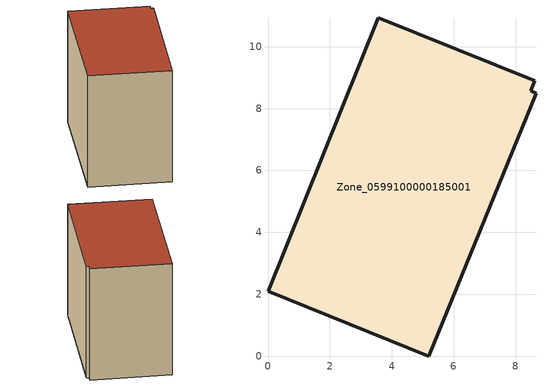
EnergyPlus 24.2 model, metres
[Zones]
Zone_0599100000185001
 floor ground (C_G): 8.61,8.89 8.5,8.58 8.66,8.5 5.19,0 0,2.09 3.56,10.93 z0.32
 wall outside (C_F): 3.56,10.93 0,2.09 5.19,0 8.66,8.5 8.5,8.58 8.61,8.89 3.56,10.93 z0.32:8.49
 roof outside (C_R): 8.5,8.58 8.61,8.89 3.56,10.93 0,2.09 5.19,0 8.66,8.5 z8.49
[BUILDING]
Pand.0599100000185001: North Axis=0; Terrain=City; Loads Convergence Tolerance Value=0.04; Temperature Convergence Tolerance Value=0.4; Solar Distribution=FullExterior; Maximum Number of Warmup Days=25; Minimum Number of Warmup Days=1
[Site:Location]
Rotterdam.The.Hague.AP_ZH_NLD Design_Conditions: Latitude=51.96; Longitude=4.45; Time Zone=1; Elevation=-4.5
[SITE:GROUNDTEMPERATURE:BUILDINGSURFACE]
18, 18, 18, 18, 18, 18, 18, 18, 18, 18, 18, 18
[MATERIAL] Thermal Absorptance=0.9; Solar Absorptance=0.7; Visible Absorptance=0.7
Name | Roughness | Thickness | Conductivity | Density | Specific Heat
G.TC.1965-1974 | MediumSmooth | 0.15 | 0.882353 | 540 | 1210
F.TC.1965-1974 | Rough | 0.3 | 0.697674 | 1920 | 840
R.TC.1965-1974 | MediumRough | 0.2 | 0.232558 | 1500 | 1000
[CONSTRUCTION]
C_G: G.TC.1965-1974
C_F: F.TC.1965-1974
C_R: R.TC.1965-1974
[ZONE]
Zone_0599100000185001: Type=1; Multiplier=1; Ceiling Height=Autocalculate; Volume=Autocalculate; Floor Area=autocalculate; Part of Total Floor Area=Yes
[ZONEINFILTRATION:DESIGNFLOWRATE]
Infil_Zone_0599100000185001: Zone or ZoneList or Space or SpaceList=Zone_0599100000185001; Schedule=AlwaysOn; Design Flow Rate Calculation Method=Flow/Area; Flow Rate per Floor Area=0.003; Constant Term Coefficient=1; Temperature Term Coefficient=0; Velocity Term Coefficient=0; Velocity Squared Term Coefficient=0
[HVACTEMPLATE:ZONE:IDEALLOADSAIRSYSTEM]
Zone_0599100000185001: Maximum Heating Supply Air Temperature=50; Minimum Cooling Supply Air Temperature=13; Maximum Heating Supply Air Humidity Ratio=0.0156; Minimum Cooling Supply Air Humidity Ratio=0.0077; Heating Limit=NoLimit; Cooling Limit=NoLimit; Dehumidification Control Type=ConstantSensibleHeatRatio; Cooling Sensible Heat Ratio=0.7; Dehumidification Setpoint=60; Humidification Control Type=None; Humidification Setpoint=30; Outdoor Air Method=None; Outdoor Air Flow Rate per Person=0.00944; Outdoor Air Flow Rate per Zone Floor Area=0; Outdoor Air Flow Rate per Zone=0; Demand Controlled Ventilation Type=None; Outdoor Air Economizer Type=NoEconomizer; Heat Recovery Type=None; Sensible Heat Recovery Effectiveness=0.7; Latent Heat Recovery Effectiveness=0.65
[ZONECONTROL:THERMOSTAT]
ThermostatControl_Zone_0599100000185001: Zone or ZoneList=Zone_0599100000185001; Control Type Schedule=DualSetpointControlType; Control 1=Thermostat_Zone_0599100000185001; Temperature Difference Between Cutout And Setpoint=0
[THERMOSTATSETPOINT:DUALSETPOINT]
Thermostat_Zone_0599100000185001: Heating Setpoint Temperature Schedule=HeatingSetpoint_Zone_0599100000185001; Cooling Setpoint Temperature Schedule=CoolingSetpoint_Zone_0599100000185001
[SCHEDULE:COMPACT]
HeatingSetpoint_Zone_0599100000185001: Through: 12/31, For: AllDays, Until: 24:00, 21
CoolingSetpoint_Zone_0599100000185001: Through: 12/31, For: AllDays, Until: 24:00, 24
DualSetpointControlType: Through: 12/31, For: AllDays, Until: 24:00, 4
AlwaysOn: Through: 12/31, For: AllDays, Until: 24:00, 1
